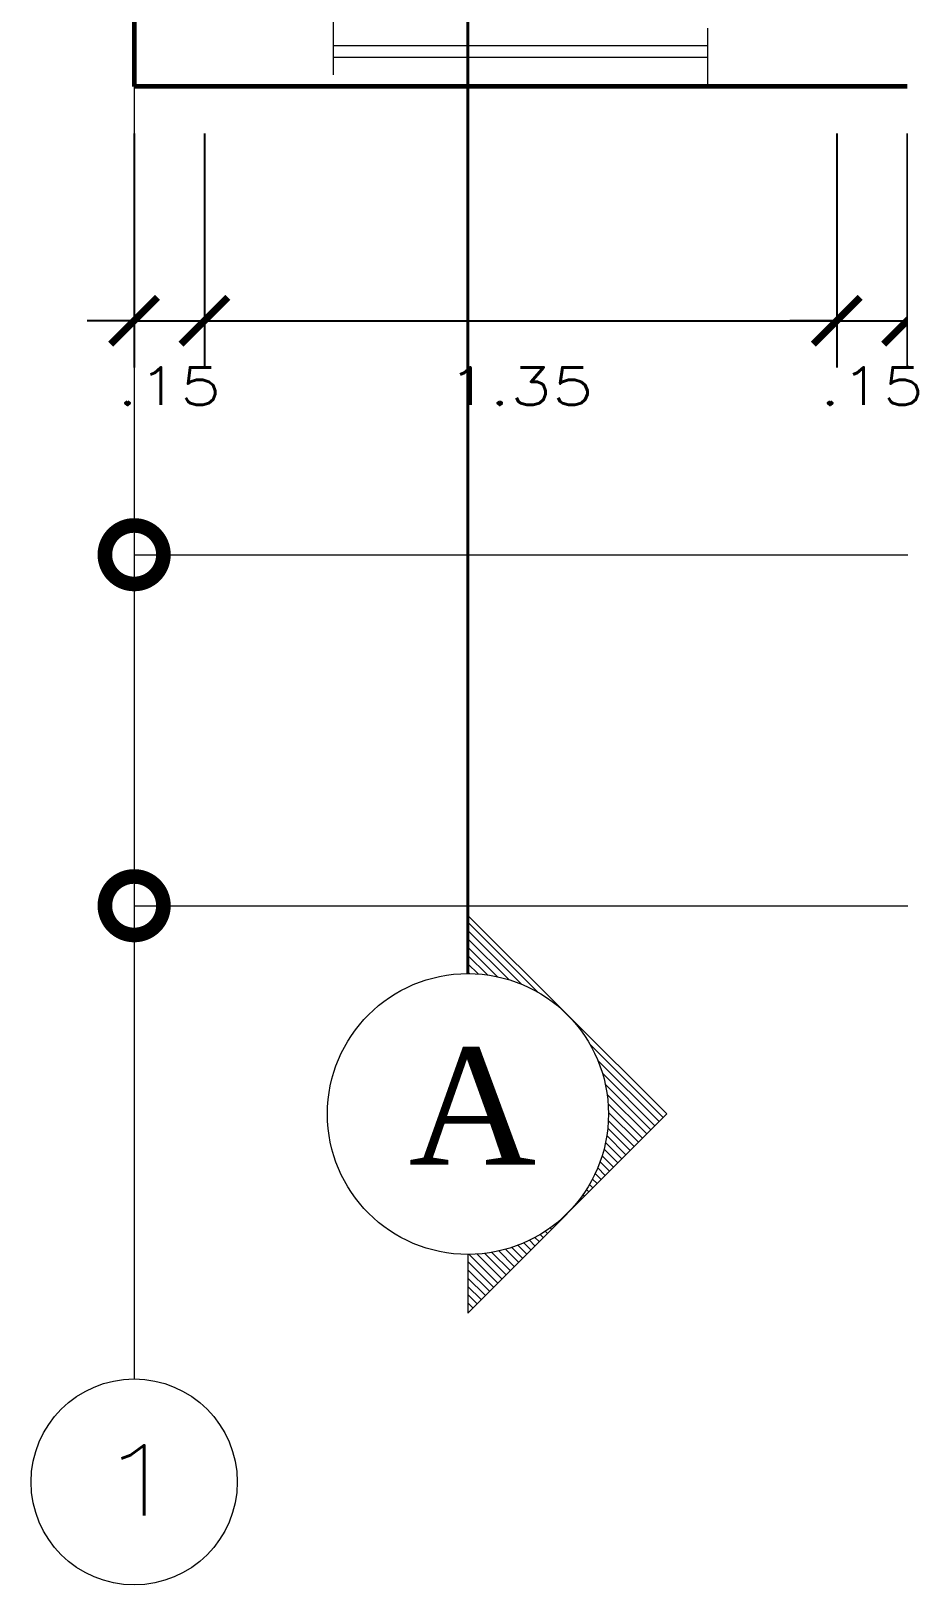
# Model space of a CAD drawing. Header units: millimetres. Extents: x 1313 to 1393.8, y 883.5 to 926.2.
# Drawn here: x 1335.564 to 1337.416, y 903.944 to 907.264 of the extents above; entities that cross this region are included whole.
import ezdxf
from ezdxf.enums import TextEntityAlignment as Align

# ---------------------------------------------------------------- set-up
doc = ezdxf.new("R2010")
doc.units = ezdxf.units.MM
doc.linetypes.add('ACAD_ISO02W100', pattern=[15, 12, -3])
doc.linetypes.add('HIDDEN2', pattern=[0.1875, 0.125, -0.0625])
for name, color, linetype, lineweight in [('cotas', 87, 'Continuous', 15), ('ejes', 147, 'Continuous', 5), ('INDICADORES', 101, 'Continuous', 5), ('Linea Corte', 24, 'ACAD_ISO02W100', 70), ('Muros confinados', 3, 'Continuous', 60), ('proy', 42, 'HIDDEN2', 5), ('TEXTOS', 7, 'Continuous', 20)]:
    doc.layers.add(name, color=color, linetype=linetype, lineweight=lineweight)
doc.styles.add('arial', font='arial.ttf')
doc.styles.add('R80-50', font='romans.shx', dxfattribs={"width": 1.3, "height": 0.08})
doc.styles.add('ROMANS', font='romans')
doc.styles.add('TEXTOS', font='times.ttf', dxfattribs={"oblique": 20, "height": 0.2})
doc.dimstyles.new('horizontal', dxfattribs={"dimtxt": 0.1, "dimasz": 0.25, "dimexe": 0.15, "dimexo": 0.1, "dimgap": 0.05, "dimtad": 1, "dimtih": 1, "dimtoh": 1, "dimzin": 4, "dimdsep": 46, "dimtxsty": 'arial', "dimblk": 'DOTSMALL', "dimcen": 1, "dimclrd": 11, "dimclre": 11, "dimclrt": 20, "dimazin": 1, "dimtfac": 1, "dimtmove": 0, "dimatfit": 3, "dimfxl": 1, "dimlwd": 5, "dimlwe": 5, "dimarcsym": 0})
doc.dimstyles.new('HORIZONTAL 1.1', dxfattribs={"dimtxt": 0.2, "dimasz": 0.1, "dimexe": 0.1, "dimexo": 0.1, "dimgap": 0.1, "dimtad": 2, "dimzin": 4, "dimdsep": 46, "dimtxsty": 'R80-50', "dimblk": 'ARCHTICK', "dimcen": 0.09, "dimdle": 0.1, "dimclrd": 256, "dimclre": 256, "dimclrt": 7, "dimaunit": 1, "dimazin": 0, "dimtfac": 1, "dimtix": 1, "dimtmove": 0, "dimatfit": 3, "dimldrblk": 'ARCHTICK', "dimfxl": 1, "dimtolj": 1, "dimtzin": 0, "dimarcsym": 0})

# ---------------------------------------------------------------- blocks, each defined once
blk = doc.blocks.new('_ArchTick')
at = {"color": 0, "const_width": 0.15}
blk.add_lwpolyline([(-0.5, -0.5), (0.5, 0.5)], dxfattribs=at)
blk = doc.blocks.new('*D416')
at = {"layer": 'cotas', "lineweight": -2, "transparency": 16777216}
for p, q in [((1335.783520734275, 907.0452182237879), (1335.783520734275, 906.5451486899111)), ((1335.933520734275, 907.0448440546198), (1335.933520734275, 906.5451486899111)), ((1335.783520734275, 906.6451486899111), (1335.683520734275, 906.6451486899111)), ((1335.783520734275, 906.6451486899111), (1335.933520734275, 906.6451486899111)), ((1335.933520734275, 906.6451486899111), (1336.033520734275, 906.6451486899111))]:
    blk.add_line(p, q, dxfattribs=at)
at = {"layer": 'Defpoints', "color": 0, "transparency": 16777216}
for p in [(1335.783520734275, 907.1452182237879), (1335.933520734275, 907.1448440546199), (1335.933520734275, 906.6451486899111)]:
    blk.add_point(p, dxfattribs=at)
at = {"layer": 'cotas', "lineweight": -2, "transparency": 16777216, "xscale": 0.1, "yscale": 0.1, "zscale": 0.1}
blk.add_blockref('_ArchTick', (1335.783520734275, 906.6451486899111), dxfattribs=at)
at = {"layer": 'cotas', "lineweight": -2, "transparency": 16777216, "xscale": 0.1, "yscale": 0.1, "zscale": 0.1, "rotation": 180}
blk.add_blockref('_ArchTick', (1335.933520734275, 906.6451486899111), dxfattribs=at)
at = {"layer": 'cotas', "color": 7, "transparency": 16777216, "insert": (1335.858520734275, 906.5051486899112), "char_height": 0.08, "attachment_point": 5, "style": 'R80-50'}
blk.add_mtext('\\A1;.15', dxfattribs=at)
blk = doc.blocks.new('*D417')
at = {"layer": 'cotas', "lineweight": -2, "transparency": 16777216}
for p, q in [((1335.933520734275, 907.0448440546198), (1335.933520734275, 906.5451486899111)), ((1337.283520734275, 907.0452182237879), (1337.283520734275, 906.5451486899111)), ((1335.833520734275, 906.6451486899111), (1337.383520734274, 906.6451486899111))]:
    blk.add_line(p, q, dxfattribs=at)
at = {"layer": 'Defpoints', "color": 0, "transparency": 16777216}
for p in [(1335.933520734275, 907.1448440546199), (1337.283520734275, 907.1452182237879), (1337.283520734275, 906.6451486899111)]:
    blk.add_point(p, dxfattribs=at)
at = {"layer": 'cotas', "lineweight": -2, "transparency": 16777216, "xscale": 0.1, "yscale": 0.1, "zscale": 0.1, "rotation": 180}
blk.add_blockref('_ArchTick', (1335.933520734275, 906.6451486899111), dxfattribs=at)
at = {"layer": 'cotas', "lineweight": -2, "transparency": 16777216, "xscale": 0.1, "yscale": 0.1, "zscale": 0.1}
blk.add_blockref('_ArchTick', (1337.283520734275, 906.6451486899111), dxfattribs=at)
at = {"layer": 'cotas', "color": 7, "transparency": 16777216, "insert": (1336.608520734275, 906.5051486899112), "char_height": 0.08, "attachment_point": 5, "style": 'R80-50'}
blk.add_mtext('\\A1;1.35', dxfattribs=at)
blk = doc.blocks.new('*D418')
at = {"layer": 'cotas', "lineweight": -2, "transparency": 16777216}
for p, q in [((1337.283520734275, 907.0452182237879), (1337.283520734275, 906.5451486899111)), ((1337.433520734275, 907.0452182237874), (1337.433520734275, 906.5451486899111)), ((1337.283520734275, 906.6451486899111), (1337.183520734275, 906.6451486899111)), ((1337.283520734275, 906.6451486899111), (1337.433520734275, 906.6451486899111)), ((1337.433520734275, 906.6451486899111), (1337.533520734275, 906.6451486899111))]:
    blk.add_line(p, q, dxfattribs=at)
at = {"layer": 'Defpoints', "color": 0, "transparency": 16777216}
for p in [(1337.283520734275, 907.1452182237879), (1337.433520734275, 907.1452182237874), (1337.433520734275, 906.6451486899111)]:
    blk.add_point(p, dxfattribs=at)
at = {"layer": 'cotas', "lineweight": -2, "transparency": 16777216, "xscale": 0.1, "yscale": 0.1, "zscale": 0.1}
blk.add_blockref('_ArchTick', (1337.283520734275, 906.6451486899111), dxfattribs=at)
at = {"layer": 'cotas', "lineweight": -2, "transparency": 16777216, "xscale": 0.1, "yscale": 0.1, "zscale": 0.1, "rotation": 180}
blk.add_blockref('_ArchTick', (1337.433520734275, 906.6451486899111), dxfattribs=at)
at = {"layer": 'cotas', "color": 7, "transparency": 16777216, "insert": (1337.358520734275, 906.5051486899112), "char_height": 0.08, "attachment_point": 5, "style": 'R80-50'}
blk.add_mtext('\\A1;.15', dxfattribs=at)
blk = doc.blocks.new('*D419')
at = {"layer": 'cotas', "lineweight": -2, "transparency": 16777216}
for p, q in [((1337.433520734275, 907.0452182237874), (1337.433520734275, 906.5451486899111)), ((1341.633520734274, 906.7452182237745), (1341.633520734274, 906.5451486899111)), ((1337.333520734275, 906.6451486899111), (1341.733520734274, 906.6451486899111))]:
    blk.add_line(p, q, dxfattribs=at)
at = {"layer": 'Defpoints', "color": 0, "transparency": 16777216}
for p in [(1337.433520734275, 907.1452182237874), (1341.633520734274, 906.8452182237745), (1341.633520734274, 906.6451486899111)]:
    blk.add_point(p, dxfattribs=at)
at = {"layer": 'cotas', "lineweight": -2, "transparency": 16777216, "xscale": 0.1, "yscale": 0.1, "zscale": 0.1, "rotation": 180}
blk.add_blockref('_ArchTick', (1337.433520734275, 906.6451486899111), dxfattribs=at)
at = {"layer": 'cotas', "lineweight": -2, "transparency": 16777216, "xscale": 0.1, "yscale": 0.1, "zscale": 0.1}
blk.add_blockref('_ArchTick', (1341.633520734274, 906.6451486899111), dxfattribs=at)
at = {"layer": 'cotas', "color": 7, "transparency": 16777216, "insert": (1339.533520734275, 906.5051486899112), "char_height": 0.08, "attachment_point": 5, "style": 'R80-50'}
blk.add_mtext('\\A1;4.20', dxfattribs=at)
blk = doc.blocks.new('_DotSmall')
at = {"color": 0, "linetype": 'ByBlock', "const_width": 0.5}
blk.add_lwpolyline([(-0.0625, 0, 1), (0.0625, 0, 1)], format="xyb", close=True, dxfattribs=at)
blk = doc.blocks.new('*D424')
at = {"layer": 'cotas', "color": 11, "lineweight": 5, "transparency": 16777216}
for p, q in [((1335.783520734275, 907.0452182237879), (1335.783520734275, 905.9951486899112)), ((1341.783520734275, 906.7452182237877), (1341.783520734275, 905.9951486899112)), ((1335.783520734275, 906.1451486899111), (1341.783520734275, 906.1451486899111))]:
    blk.add_line(p, q, dxfattribs=at)
at = {"layer": 'Defpoints', "color": 0, "transparency": 16777216}
for p in [(1335.783520734275, 907.1452182237879), (1341.783520734275, 906.8452182237877), (1341.783520734275, 906.1451486899111)]:
    blk.add_point(p, dxfattribs=at)
at = {"layer": 'cotas', "color": 11, "lineweight": 5, "transparency": 16777216, "xscale": 0.25, "yscale": 0.25, "zscale": 0.25, "rotation": 180}
blk.add_blockref('_DotSmall', (1335.783520734275, 906.1451486899111), dxfattribs=at)
at = {"layer": 'cotas', "color": 11, "lineweight": 5, "transparency": 16777216, "xscale": 0.25, "yscale": 0.25, "zscale": 0.25}
blk.add_blockref('_DotSmall', (1341.783520734275, 906.1451486899111), dxfattribs=at)
at = {"layer": 'cotas', "color": 20, "transparency": 16777216, "insert": (1338.783520734275, 906.2462059886833), "char_height": 0.1, "attachment_point": 5, "style": 'arial'}
blk.add_mtext('6.00', dxfattribs=at)
blk = doc.blocks.new('*D426')
at = {"layer": 'cotas', "color": 11, "lineweight": 5, "transparency": 16777216}
for p, q in [((1335.783520734275, 907.0452182237879), (1335.783520734275, 905.2451486899112)), ((1347.783520734275, 907.0452182237883), (1347.783520734275, 905.2451486899112)), ((1335.783520734275, 905.3951486899111), (1347.783520734275, 905.3951486899111))]:
    blk.add_line(p, q, dxfattribs=at)
at = {"layer": 'Defpoints', "color": 0, "transparency": 16777216}
for p in [(1335.783520734275, 907.1452182237879), (1347.783520734275, 907.1452182237883), (1347.783520734275, 905.3951486899111)]:
    blk.add_point(p, dxfattribs=at)
at = {"layer": 'cotas', "color": 11, "lineweight": 5, "transparency": 16777216, "xscale": 0.25, "yscale": 0.25, "zscale": 0.25, "rotation": 180}
blk.add_blockref('_DotSmall', (1335.783520734275, 905.3951486899111), dxfattribs=at)
at = {"layer": 'cotas', "color": 11, "lineweight": 5, "transparency": 16777216, "xscale": 0.25, "yscale": 0.25, "zscale": 0.25}
blk.add_blockref('_DotSmall', (1347.783520734275, 905.3951486899111), dxfattribs=at)
at = {"layer": 'cotas', "color": 20, "transparency": 16777216, "insert": (1341.783520734275, 905.4962059886833), "char_height": 0.1, "attachment_point": 5, "style": 'arial'}
blk.add_mtext('12.00', dxfattribs=at)

msp = doc.modelspace()

# ---------------------------------------------------------------- hatches: boundary and pattern name
at = {"layer": 'INDICADORES'}
h = msp.add_hatch(dxfattribs=at)
h.set_pattern_fill('ANSI31', color=256, scale=0.1, angle=-90.00000000030215, style=0)
h.set_pattern_definition([(314.9999999996979, (1315.521897991598, 907.524901494787), (0.008838834764878456, 0.008838834764785237), [])])
h.paths.add_polyline_path([(1336.920426131636, 904.950138051466), (1336.70829409495, 905.1622700844266, -0.4142135623730939), (1336.708294096813, 904.73800601478)])
h.paths.add_polyline_path([(1336.708294096813, 904.73800601478, -0.1989123673796611), (1336.496162061989, 904.6501380525835), (1336.496162061989, 904.525873983682)])
h.paths.add_polyline_path([(1336.496162063852, 905.3744021211126), (1336.496162061989, 905.2501380503484, -0.198912367379658), (1336.70829409495, 905.1622700844266)])

# ---------------------------------------------------------------- linework, layer by layer
at = {"layer": 'ejes', "color": 5, "ltscale": 3}
msp.add_lwpolyline([(1335.783520734275, 907.1452182237879), (1335.783520734275, 904.3836984926841)], dxfattribs=at)
at = {"layer": 'ejes', "color": 4, "linetype": 'Continuous'}
msp.add_circle((1335.783520734275, 904.1639281234241), 0.22, dxfattribs=at)
at = {"layer": 'INDICADORES'}
msp.add_lwpolyline([(1336.496162061989, 904.6501380525835), (1336.496162061989, 904.5245835729249), (1336.920426131636, 904.950138051466), (1336.496162063852, 905.3744021211126), (1336.496162061989, 905.2501380503484)], dxfattribs=at)
msp.add_circle((1336.496162061989, 904.9501380503482), 0.3, dxfattribs=at)
at = {"layer": 'Linea Corte', "lineweight": 40, "ltscale": 3}
msp.add_line((1336.496162061989, 924.8343048545719), (1336.496162061987, 905.2501380503484), dxfattribs=at)
at = {"layer": 'Muros confinados'}
for p, q in [((1335.783520734274, 908.7952182237989), (1335.783520734274, 907.1452182237883)), ((1337.433520734275, 907.1452182237888), (1335.783520734275, 907.1452182237888))]:
    msp.add_line(p, q, dxfattribs=at)
at = {"layer": 'proy', "ltscale": 40}
for p, q in [((1337.008520734274, 907.232718223788), (1336.208520734274, 907.232718223788)), ((1337.008520734274, 907.2077182237883), (1336.208520734274, 907.2077182237883)), ((1337.008520734274, 907.2077182237883), (1336.208520734274, 907.2077182237883))]:
    msp.add_line(p, q, dxfattribs=at)
at = {"layer": 'proy'}
msp.add_lwpolyline([(1337.008520734274, 907.1452182237883), (1337.008520734274, 907.2952182237884), (1336.208520734274, 907.2952182237884), (1336.208520734274, 907.1452182237883), (1337.008520734274, 907.1452182237861)], dxfattribs=at)

# ---------------------------------------------------------------- texts
at = {"layer": 'ejes', "color": 3, "linetype": 'Continuous', "ltscale": 0.75, "style": 'ROMANS', "width": 1.5}
msp.add_text('1', height=0.15, dxfattribs=at).set_placement((1335.6988431546, 904.092511110003))
at = {"layer": 'TEXTOS', "style": 'TEXTOS'}
msp.add_text('A', height=0.25, dxfattribs=at).set_placement((1336.505767803117, 904.9670631263709), align=Align.MIDDLE_CENTER)

# ---------------------------------------------------------------- dimensions: what is measured, and where the dimension line sits
at = {"layer": 'cotas'}
for base, p1, p2, dimstyle, picture, middle in [((1335.933520734275, 906.6451486899111), (1335.783520734275, 907.1452182237879), (1335.933520734275, 907.1448440546199), 'HORIZONTAL 1.1', '*D416', (1335.858520734275, 906.5051486899112)), ((1341.783520734275, 906.1451486899111), (1335.783520734275, 907.1452182237879), (1341.783520734275, 906.8452182237877), 'horizontal', '*D424', (1338.783520734275, 906.2462059886833)), ((1337.283520734275, 906.6451486899111), (1335.933520734275, 907.1448440546199), (1337.283520734275, 907.1452182237879), 'HORIZONTAL 1.1', '*D417', (1336.608520734275, 906.5051486899112)), ((1337.433520734275, 906.6451486899111), (1337.283520734275, 907.1452182237879), (1337.433520734275, 907.1452182237874), 'HORIZONTAL 1.1', '*D418', (1337.358520734275, 906.5051486899112)), ((1341.633520734274, 906.6451486899111), (1337.433520734275, 907.1452182237874), (1341.633520734274, 906.8452182237745), 'HORIZONTAL 1.1', '*D419', (1339.533520734275, 906.5051486899112))]:
    dim = msp.add_linear_dim(base=base, p1=p1, p2=p2, dimstyle=dimstyle, dxfattribs=at)
    dim.commit()
    dim.dimension.update_dxf_attribs({"geometry": picture, "text_midpoint": middle})
dim = msp.add_linear_dim(base=(1347.783520734275, 905.3951486899111), p1=(1335.783520734275, 907.1452182237879), p2=(1347.783520734275, 907.1452182237883), dimstyle='horizontal', dxfattribs=at)
dim.commit()
dim.dimension.update_dxf_attribs({"geometry": '*D426', "text_midpoint": (1341.783520734275, 905.3951486899111), "dimtype": 160})

doc.saveas('drawing.dxf')
